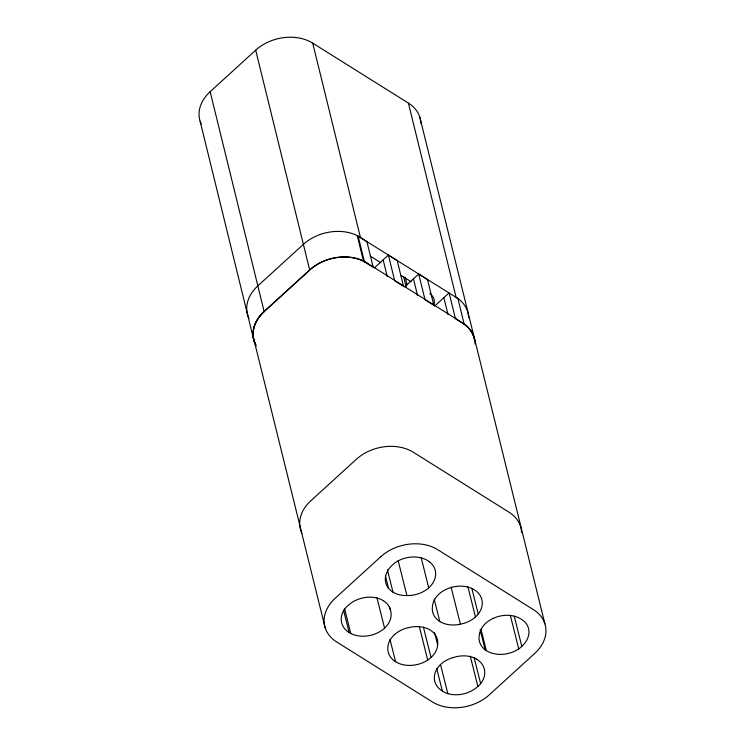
<?xml version="1.0" encoding="UTF-8"?>
<svg xmlns="http://www.w3.org/2000/svg" width="745" height="745" viewBox="0 0 745 745"><rect width="100%" height="100%" fill="white"/><g stroke="black" fill="none" stroke-linecap="round" stroke-linejoin="round"><path stroke-width="1.12" d="M201.243 124.108A40.845 30.592 -13.8 0 1 210.146 91.7L255.693 50.176A40.845 30.592 -13.8 0 1 312.714 43.136L408.39 103.089A40.845 30.592 -13.8 0 1 420.906 123.456M374.409 267.837L388.396 255.088L397.197 260.601L403.52 286.331L394.72 280.818L388.396 255.088M404.693 286.816L418.709 274.039L427.509 279.552L433.823 305.282L425.032 299.769L418.709 274.039M434.531 306.176L449.105 292.887L455.428 318.618L464.163 324.177A40.845 30.592 -13.8 0 1 474.714 340.893M468.605 317.724A40.845 30.592 -13.8 0 0 457.849 298.456L357.209 235.55A40.845 30.592 -13.8 0 0 303.392 244.351L257.835 285.875A40.845 30.592 -13.8 0 0 249.035 318.488M475.664 658.608L476.856 659.297M389.728 607.147L390.566 610.5A25.097 18.802 -13.8 0 1 384.606 628.156A25.516 19.109 -13.8 0 1 350.811 633.52L349.144 632.552L343.538 610.155M380.881 262.78L371.057 256.625A17.591 13.177 -13.8 0 0 370.079 256.066M401.22 275.529L411.166 281.759M514.227 616.115L521.798 646.353A24.948 18.681 -13.8 0 1 518.753 648.942A25.693 19.24 -13.8 0 1 486.336 650.636L485.228 649.873A24.883 18.634 -13.8 0 1 479.78 633.213M457.849 298.456L456.089 297.264L408.39 103.089M429.502 561.786L427.909 560.743A25.628 19.193 -13.8 0 0 395.921 562.14A26.373 19.752 -13.8 0 0 392.466 565.027A25.302 18.951 -13.8 0 0 388.471 588.233M544.893 623.798L419.845 117.235M510.334 615.342L518.753 648.942M471.79 588.252L478.243 614.01A24.399 18.271 -13.8 0 1 475.478 616.944A24.073 18.029 -13.8 0 1 460.391 624.161A24.641 18.457 -13.8 0 1 439.746 621.479A24.641 18.457 -13.8 0 1 432.445 606.644A24.073 18.029 -13.8 0 1 439.001 594.091A24.399 18.271 -13.8 0 1 442.325 591.502A25.581 19.156 -13.8 0 1 474.444 589.844A25.581 19.156 -13.8 0 1 478.262 614.01M481.019 629.357L486.345 650.636M480.171 629.711L485.228 649.873M467.897 586.706L475.478 616.944M474.211 657.928L480.665 683.687A24.93 18.672 -13.8 0 1 477.871 686.434A25.535 19.119 -13.8 0 1 447.801 693.66A27.36 20.497 -13.8 0 1 442.344 691.006A25.153 18.839 -13.8 0 1 436.197 670.323A25.265 18.923 -13.8 0 1 441.087 663.963A24.678 18.485 -13.8 0 1 452.96 657.593M470.291 656.196L477.871 686.434M451.135 587.218L460.391 624.18M434.167 599.054L439.774 621.451M421.158 557.632L428.729 587.88A25.097 18.802 -13.8 0 1 406.928 595.544A24.175 18.113 -13.8 0 1 392.978 592.163A25.237 18.904 -13.8 0 1 388.508 588.215L385.426 575.894M434.549 632.598L437.641 644.919M440.519 664.512L447.82 693.632M436.728 668.6L442.344 691.006M423.449 627.225L431.029 657.462A24.389 18.271 -13.8 0 1 427.723 660.07A25.581 19.165 -13.8 0 1 395.595 661.728L389.97 639.34M419.305 626.471L427.723 660.07M398.221 560.873L406.919 595.6M387.391 569.739L392.997 592.145M376.998 597.89L384.569 628.137M344.618 608.898L350.793 633.539M325.155 627.765L254.241 340.996M457.905 298.4L464.163 324.177M443.862 297.674L447.978 314.455M413.466 278.816L417.591 295.597M405.206 277.261L407.105 284.981M403.66 276.898L406.099 286.825M383.154 259.865L387.279 276.646M312.714 43.136L360.403 237.32M358.122 236.118L364.435 261.849M255.693 50.176L309.706 270.081L264.158 311.606A40.854 30.601 -13.8 0 0 255.693 344.553M210.146 91.7L264.158 311.606A40.845 30.592 -13.8 0 0 256.28 345.941M200.107 121.202L253.691 339.562M521.547 532.582A40.845 30.592 -13.8 0 0 509.031 512.215L413.354 452.262A40.845 30.592 -13.8 0 0 356.334 459.302L310.786 500.817A40.845 30.592 -13.8 0 0 301.883 533.234M349.163 632.542A25.628 19.193 -13.8 0 1 345.028 608.535A26.373 19.752 -13.8 0 1 348.138 605.434A25.302 18.951 -13.8 0 1 377.585 598.17M377.566 598.198A25.237 18.904 -13.8 0 1 383.498 600.805M383.517 600.787A24.175 18.113 -13.8 0 1 390.529 610.509M431.057 657.481A24.073 18.029 -13.8 0 0 437.613 644.928A24.641 18.457 -13.8 0 0 430.303 630.093A24.641 18.457 -13.8 0 0 409.666 627.411A24.073 18.029 -13.8 0 0 394.543 634.61M395.595 661.728A25.581 19.165 -13.8 0 1 391.786 637.552A24.389 18.271 -13.8 0 1 394.571 634.619M452.988 657.658A24.883 18.634 -13.8 0 1 475.72 658.543M476.865 659.297A25.703 19.249 -13.8 0 1 480.646 683.687M479.696 633.203A24.678 18.485 -13.8 0 1 485.759 623.202A25.265 18.923 -13.8 0 1 493.153 618.415M493.143 618.406A25.153 18.839 -13.8 0 1 521.155 619.132A27.36 20.488 -13.8 0 1 525.588 622.708A25.526 19.119 -13.8 0 1 521.77 646.334M429.474 561.804A25.516 19.109 -13.8 0 1 428.748 587.889M429.846 293.511A17.582 13.168 -13.8 0 1 434.074 304.621M255.619 344.535A40.845 30.592 -13.8 0 1 264.168 311.429L309.715 269.904A40.845 30.592 -13.8 0 1 366.736 262.864L462.524 322.883A40.845 30.592 -13.8 0 1 475.059 343.994M309.827 269.969A40.845 30.592 -13.8 0 1 366.847 262.938M462.412 322.818A40.845 30.592 -13.8 0 1 474.686 340.446M380.742 556.739L335.194 598.263A40.845 30.592 -13.8 0 0 336.61 641.911L432.286 701.865A40.845 30.592 -13.8 0 0 489.307 694.824L534.854 653.3A40.845 30.592 -13.8 0 0 533.439 609.652L437.762 549.708A40.845 30.592 -13.8 0 0 380.742 556.739M366.922 241.631L357.209 235.55L363.532 261.272L373.236 267.362L366.922 241.631"/></g></svg>
